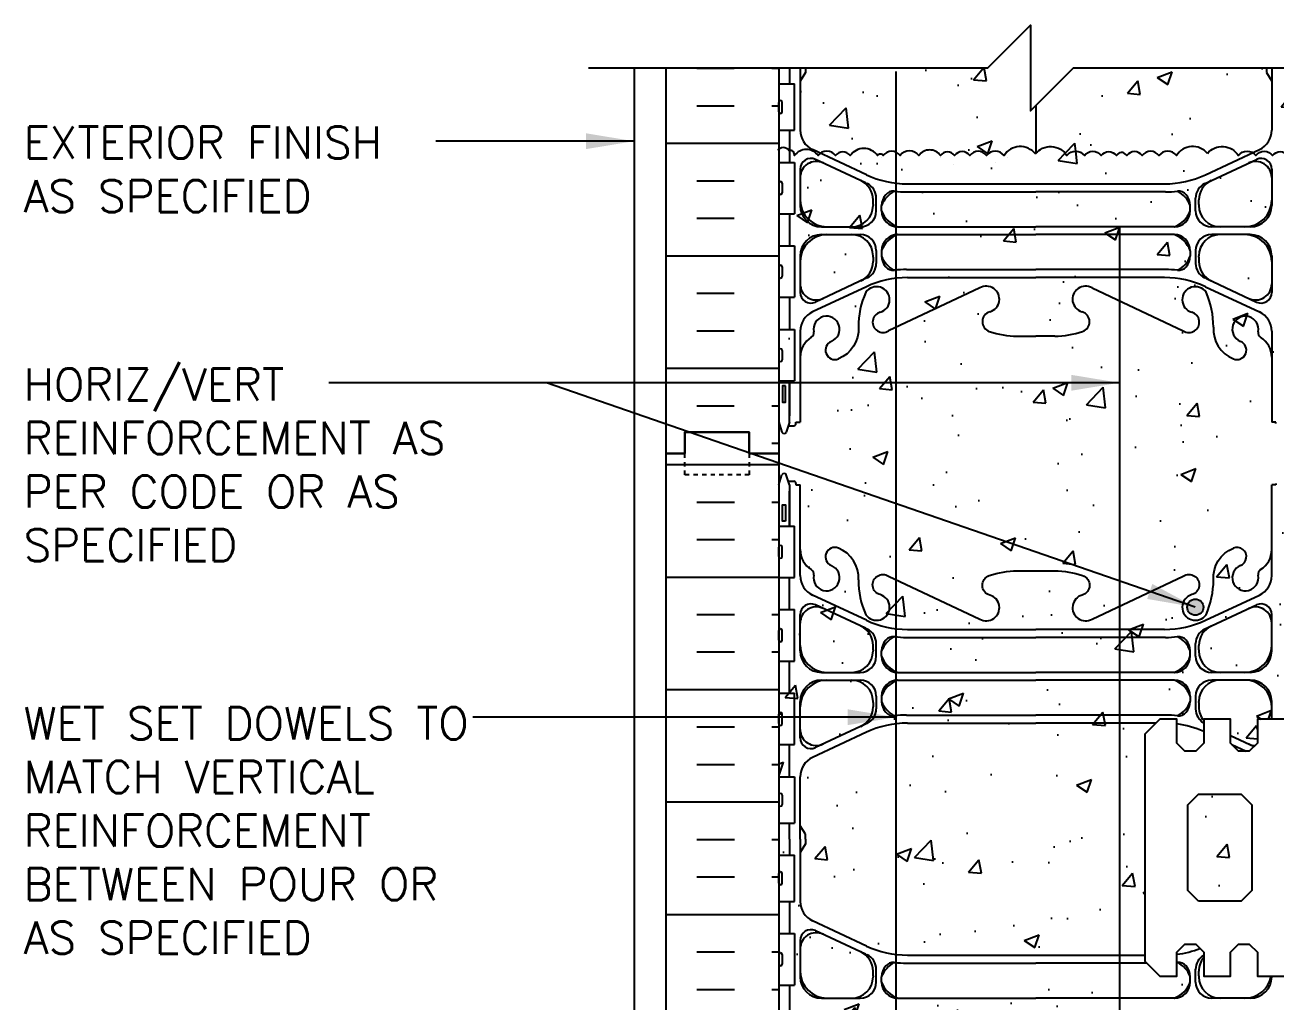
# Model space of a CAD drawing. Header units: inches. Extents: x 109 to 199, y 89.4 to 156.7.
# Drawn here: x 146.79 to 175.98, y 133.91 to 156.72 of the extents above; entities that cross this region are included whole.
import ezdxf

# ---------------------------------------------------------------- set-up
doc = ezdxf.new("R2010")
doc.units = ezdxf.units.IN
doc.header["$LTSCALE"] = 0.5
doc.header["$MEASUREMENT"] = 0
doc.linetypes.add('DASHED2', pattern=[0.375, 0.25, -0.125])
for name, color, linetype in [('HATCH', 12, 'Continuous'), ('line25', 2, 'Continuous'), ('LINE3', 3, 'Continuous'), ('LINE50', 5, 'Continuous'), ('LINE9', 9, 'Continuous'), ('TEXT', 4, 'Continuous'), ('Web_Edge', 9, 'Continuous')]:
    doc.layers.add(name, color=color, linetype=linetype)
doc.styles.add('DIM', font='romans.shx', dxfattribs={"width": 0.7})
doc.styles.add('ROMANS', font='romans.shx', dxfattribs={"height": 0.75})
doc.dimstyles.new('ext_12', dxfattribs={"dimscale": 12, "dimtxt": 0.09375, "dimasz": 0.09375, "dimexe": 0.09375, "dimexo": 0.0625, "dimgap": 0.0625, "dimtad": 1, "dimdec": 1, "dimzin": 3, "dimdsep": 46, "dimlunit": 4, "dimtxsty": 'DIM', "dimcen": 0.09, "dimdle": 0.09375, "dimclrt": 4, "dimadec": 0, "dimazin": 0, "dimtfac": 1, "dimtdec": 1, "dimtmove": 2, "dimatfit": 3, "dimfxl": 0, "dimfrac": 2, "dimtolj": 1, "dimtzin": 0, "dimarcsym": 0})

msp = doc.modelspace()

# ---------------------------------------------------------------- hatches: boundary and pattern name
at = {"layer": 'HATCH'}
h = msp.add_hatch(dxfattribs=at)
h.set_pattern_fill('AR-CONC', color=256, scale=0.5, style=0)
h.paths.add_polyline_path([(172.854, 153.667, -0.520567), (173.247, 153.667, -0.520567), (173.654, 153.667, -0.508806), (174.377, 153.719, -0.508806), (175.1, 153.667, -0.520567), (175.506, 153.667, -0.520567), (175.899, 153.667, -0.520567), (176.253, 153.667, -0.191784), (176.377, 153.748), (176.377, 155.715), (171.252, 155.715), (170.252, 154.715), (170.252, 156.715), (169.252, 155.715), (164.377, 155.715), (164.377, 153.813, -0.448264), (164.614, 153.785, -0.520567), (164.745, 153.667, -0.520567), (165.295, 153.667, -0.520567), (165.702, 153.667, -0.520567), (166.042, 153.667, -0.520567), (166.684, 153.667, -0.520567), (166.815, 153.667, -0.520567), (167.208, 153.667, -0.520567), (167.641, 153.667, -0.520567), (168.152, 153.667, -0.520567), (168.479, 153.667, -0.520567), (168.833, 153.667, -0.520567), (169.226, 153.667, -0.520567), (169.632, 153.667, -0.520567), (170.366, 153.706, -0.520567), (171.1, 153.667, -0.520567), (171.506, 153.667, -0.520567), (171.899, 153.667, -0.520567), (172.253, 153.667, -0.191784), (172.377, 153.748, -0.191784), (172.5, 153.667, -0.520567)])
h = msp.add_hatch(dxfattribs=at)
h.set_pattern_fill('AR-CONC', color=256, scale=0.5, style=0)
h.paths.add_polyline_path([(171.1, 153.667, 0.520567), (170.366, 153.706, 0.520567), (169.632, 153.667, 0.520567), (169.226, 153.667, 0.520567), (168.833, 153.667, 0.520567), (168.479, 153.667, 0.520567), (168.152, 153.667, 0.520567), (167.641, 153.667, 0.520567), (167.208, 153.667, 0.520567), (166.815, 153.667, 0.520567), (166.684, 153.667, 0.520567), (166.042, 153.667, 0.520567), (165.702, 153.667, 0.520567), (165.295, 153.667, 0.520567), (164.745, 153.667, 0.520567), (164.614, 153.785, 0.448264), (164.377, 153.813), (164.377, 146.715), (164.377, 128.715), (164.377, 110.715), (169.58, 110.715), (170.58, 111.715), (170.58, 109.715), (171.58, 110.715), (176.377, 110.715), (176.377, 128.715), (176.377, 134.515), (175.542, 134.515), (175.542, 135.078), (175.354, 135.265), (175.104, 135.265), (174.917, 135.078), (174.917, 134.515), (174.292, 134.515), (174.292, 135.078), (174.104, 135.265), (173.854, 135.265), (173.667, 135.078), (173.667, 134.515), (173.27, 134.515), (172.917, 134.869), (172.917, 140.161), (173.27, 140.515), (173.667, 140.515), (173.667, 139.953), (173.854, 139.765), (174.104, 139.765), (174.292, 139.953), (174.292, 140.515), (174.917, 140.515), (174.917, 139.953), (175.104, 139.765), (175.354, 139.765), (175.542, 139.953), (175.542, 140.515), (176.377, 140.515), (176.377, 146.715), (176.377, 153.748, 0.191784), (176.253, 153.667, 0.520567), (175.899, 153.667, 0.520567), (175.506, 153.667, 0.520567), (175.1, 153.667, 0.508806), (174.377, 153.719, 0.508806), (173.654, 153.667, 0.520567), (173.247, 153.667, 0.520567), (172.854, 153.667, 0.520567), (172.5, 153.667, 0.191784), (172.377, 153.748, 0.191784), (172.253, 153.667, 0.520567), (171.899, 153.667, 0.520567), (171.506, 153.667, 0.520567)])
h = msp.add_hatch(dxfattribs=at)
h.set_pattern_fill('INSUL', color=256, scale=7, style=0)
h.set_pattern_definition([(0, (-2761.7848, -268.2945), (0, 2.625), []), (0, (-2761.7848, -267.4195), (0, 2.625), [0.875, -0.875]), (0, (-2761.7848, -266.5445), (0, 2.625), [0.875, -0.875])])
h.paths.add_polyline_path([(161.752, 128.715), (162.189, 128.715), (162.189, 129.215), (163.689, 129.215), (163.689, 128.715), (164.377, 128.715), (164.377, 146.715), (163.689, 146.715), (163.689, 147.215), (162.189, 147.215), (162.189, 146.715), (161.752, 146.715)])
h = msp.add_hatch(dxfattribs=at)
h.set_pattern_fill('AR-CONC', color=256, scale=0.5, style=0)
h.set_pattern_definition([(50, (-4.9674, 1.3075), (3.5863, -0.31376), [0.375, -4.125]), (355, (-4.9674, 1.3075), (-0.693757, 3.76096), [0.3, -3.3]), (100.4514, (-4.6686, 1.2813), (2.892547, 3.4472), [0.3187, -3.50571]), (46.1842, (-4.9674, 2.3075), (5.336205, -0.827595), [0.5625, -6.1875]), (96.6356, (-4.523, 2.2385), (4.67331, 4.87059), [0.47805, -5.25856]), (351.1842, (-4.9674, 2.3075), (4.67331, 4.87059), [0.45, -4.95]), (21, (-4.4674, 2.0575), (2.984535, -2.013094), [0.375, -4.125]), (326, (-4.4674, 2.0575), (1.216577, 3.62575), [0.3, -3.3]), (71.4514, (-4.2187, 1.8897), (4.201113, 1.61265), [0.3187, -3.50571]), (37.5, (-4.9674, 1.3075), (0.060799, 1.664469), [0, -3.26, 0, -3.35, 0, -3.3125]), (7.5, (-4.9674, 1.3075), (1.315348, 1.972059), [0, -1.91, 0, -3.185, 0, -1.2625]), (327.5, (-6.0824, 1.3075), (2.669112, -0.112774), [0, -1.25, 0, -3.9, 0, -5.175]), (317.5, (-6.5824, 1.3075), (2.91593, 0.500525), [0, -1.625, 0, -2.59, 0, -3.675])])
h.paths.add_polyline_path([(173.917, 138.515), (173.917, 136.515), (174.167, 136.265), (175.167, 136.265), (175.417, 136.515), (175.417, 138.515), (175.167, 138.765), (174.167, 138.765)])
at = {"layer": 'LINE3'}
msp.add_hatch(color=256, dxfattribs=at).paths.add_polyline_path([(173.908, 143.127, 1), (174.283, 143.127, 1)])

# ---------------------------------------------------------------- linework, layer by layer
at = {"layer": 'HATCH'}
for p, q in [((162.465, 155.705), (163.34, 155.705)), ((164.215, 155.705), (164.377, 155.705)), ((162.465, 154.83), (163.34, 154.83)), ((164.215, 154.83), (164.377, 154.83)), ((161.752, 153.955), (164.377, 153.955)), ((166.767, 153.624), (166.767, 153.624)), ((168.154, 153.616), (168.154, 153.616)), ((169.436, 153.511), (169.436, 153.511)), ((169.709, 153.633), (169.709, 153.633)), ((168.457, 153.468), (168.457, 153.468)), ((162.465, 153.08), (163.34, 153.08)), ((162.465, 152.205), (163.34, 152.205)), ((161.752, 151.33), (164.377, 151.33)), ((162.465, 150.455), (163.34, 150.455)), ((162.465, 149.58), (163.34, 149.58)), ((161.752, 148.705), (164.377, 148.705)), ((162.465, 147.83), (163.34, 147.83)), ((164.215, 147.83), (164.377, 147.83)), ((164.215, 146.955), (164.377, 146.955))]:
    msp.add_line(p, q, dxfattribs=at)
for points in [[(170.366, 153.706, 0.520567), (169.632, 153.667, 0.520567), (169.226, 153.667, 0.520567), (168.833, 153.667, 0.520567), (168.479, 153.667, 0.520567), (168.152, 153.667, 0.520567), (167.641, 153.667, 0.520567), (167.208, 153.667, 0.520567), (166.815, 153.667, 0.520567), (166.684, 153.667, 0.520567), (166.042, 153.667, 0.520567), (165.702, 153.667, 0.520567), (165.295, 153.667, 0.520567), (164.745, 153.667, 0.520567), (164.614, 153.785, 0.520567), (164.352, 153.785)], [(170.366, 153.706, -0.520567), (171.1, 153.667, -0.520567), (171.506, 153.667, -0.520567), (171.899, 153.667, -0.520567), (172.253, 153.667, -0.191784), (172.377, 153.748, -0.191784)], [(174.377, 153.719, 0.508806), (173.654, 153.667, 0.520567), (173.247, 153.667, 0.520567), (172.854, 153.667, 0.520567), (172.5, 153.667, 0.191784), (172.377, 153.748)], [(174.377, 153.719, -0.508806), (175.1, 153.667, -0.520567), (175.506, 153.667, -0.520567), (175.899, 153.667, -0.520567), (176.253, 153.667, -0.191784), (176.377, 153.748)]]:
    msp.add_lwpolyline(points, format="xyb", dxfattribs=at)
at = {"layer": 'line25'}
for p, q in [((164.377, 155.715), (164.377, 146.715)), ((164.377, 155.34), (164.742, 155.34)), ((164.742, 154.26), (164.742, 155.34)), ((164.377, 154.69), (164.377, 154.91)), ((164.377, 154.855), (164.377, 154.855)), ((164.377, 154.745), (164.377, 154.745)), ((164.417, 154.95), (164.417, 154.95)), ((164.457, 154.69), (164.457, 154.91)), ((164.417, 154.65), (164.417, 154.65)), ((164.377, 154.26), (164.742, 154.26)), ((164.377, 153.51), (164.742, 153.51)), ((164.742, 153.51), (164.742, 152.31)), ((164.377, 153.02), (164.377, 152.8)), ((164.377, 152.965), (164.377, 152.965)), ((164.417, 153.06), (164.417, 153.06)), ((164.457, 153.02), (164.457, 152.8)), ((164.377, 152.855), (164.377, 152.855)), ((164.417, 152.76), (164.417, 152.76)), ((164.377, 152.31), (164.742, 152.31)), ((164.377, 151.56), (164.742, 151.56)), ((164.742, 151.56), (164.742, 150.36)), ((164.377, 151.07), (164.377, 150.85)), ((164.377, 151.015), (164.377, 151.015)), ((164.377, 150.905), (164.377, 150.905)), ((164.457, 151.07), (164.457, 150.85)), ((164.417, 150.81), (164.417, 150.81)), ((164.377, 150.36), (164.742, 150.36)), ((164.377, 149.61), (164.742, 149.61)), ((164.742, 149.61), (164.742, 148.41)), ((164.417, 149.16), (164.417, 149.16)), ((164.377, 149.12), (164.377, 148.9)), ((164.377, 149.065), (164.377, 149.065)), ((164.377, 148.955), (164.377, 148.955)), ((164.417, 148.86), (164.417, 148.86)), ((164.457, 149.12), (164.457, 148.9)), ((164.377, 148.41), (164.742, 148.41)), ((164.377, 146.715), (164.377, 128.715)), ((164.377, 145.02), (164.742, 145.02)), ((164.742, 143.82), (164.742, 145.02)), ((164.377, 144.31), (164.377, 144.53)), ((164.377, 144.475), (164.377, 144.475)), ((164.417, 144.57), (164.417, 144.57)), ((164.457, 144.31), (164.457, 144.53)), ((164.377, 144.365), (164.377, 144.365)), ((164.417, 144.27), (164.417, 144.27)), ((164.377, 143.82), (164.742, 143.82)), ((164.377, 143.07), (164.742, 143.07)), ((164.742, 141.87), (164.742, 143.07)), ((164.377, 142.36), (164.377, 142.58)), ((164.377, 142.525), (164.377, 142.525)), ((164.417, 142.62), (164.417, 142.62)), ((164.457, 142.36), (164.457, 142.58)), ((164.377, 142.415), (164.377, 142.415)), ((164.417, 142.32), (164.417, 142.32)), ((164.377, 141.87), (164.742, 141.87)), ((164.377, 141.12), (164.742, 141.12)), ((164.742, 139.92), (164.742, 141.12)), ((164.417, 140.67), (164.417, 140.67)), ((164.377, 140.41), (164.377, 140.63)), ((164.377, 140.575), (164.377, 140.575)), ((164.377, 140.465), (164.377, 140.465)), ((164.457, 140.41), (164.457, 140.63)), ((164.417, 140.37), (164.417, 140.37)), ((164.377, 139.92), (164.742, 139.92)), ((164.377, 139.17), (164.742, 139.17)), ((164.742, 139.17), (164.742, 138.09)), ((164.377, 138.74), (164.377, 138.52)), ((164.377, 138.685), (164.377, 138.685)), ((164.417, 138.78), (164.417, 138.78)), ((164.457, 138.74), (164.457, 138.52)), ((164.377, 138.575), (164.377, 138.575)), ((164.417, 138.48), (164.417, 138.48)), ((164.377, 138.09), (164.742, 138.09)), ((164.377, 137.34), (164.742, 137.34)), ((164.742, 136.26), (164.742, 137.34)), ((164.377, 136.69), (164.377, 136.91)), ((164.417, 136.95), (164.417, 136.95)), ((164.457, 136.69), (164.457, 136.91)), ((164.377, 136.855), (164.377, 136.855)), ((164.377, 136.745), (164.377, 136.745)), ((164.417, 136.65), (164.417, 136.65)), ((164.377, 136.26), (164.742, 136.26)), ((164.377, 135.51), (164.742, 135.51)), ((164.742, 135.51), (164.742, 134.31)), ((164.377, 135.02), (164.377, 134.8)), ((164.377, 134.965), (164.377, 134.965)), ((164.377, 134.855), (164.377, 134.855)), ((164.417, 135.06), (164.417, 135.06)), ((164.457, 135.02), (164.457, 134.8)), ((164.417, 134.76), (164.417, 134.76)), ((164.377, 134.31), (164.742, 134.31))]:
    msp.add_line(p, q, dxfattribs=at)
msp.add_lwpolyline([(181.688, 140.515), (175.542, 140.515), (175.542, 139.953), (175.354, 139.765), (175.104, 139.765), (174.917, 139.953), (174.917, 140.515), (174.292, 140.515), (174.292, 139.953), (174.104, 139.765), (173.854, 139.765), (173.667, 139.953), (173.667, 140.515), (173.27, 140.515), (172.917, 140.161), (172.917, 134.869), (173.27, 134.515), (173.667, 134.515), (173.667, 135.078), (173.854, 135.265), (174.104, 135.265), (174.292, 135.078), (174.292, 134.515), (174.917, 134.515), (174.917, 135.078), (175.104, 135.265), (175.354, 135.265), (175.542, 135.078), (175.542, 134.515), (181.688, 134.515)], dxfattribs=at)
msp.add_lwpolyline([(174.167, 136.265), (173.917, 136.515), (173.917, 138.515), (174.167, 138.765), (175.167, 138.765), (175.417, 138.515), (175.417, 136.515), (175.167, 136.265)], close=True, dxfattribs=at)
for centre, start, end in [((164.417, 154.91), 90, 180), ((164.417, 154.69), 180, 270), ((164.417, 154.91), 360, 90), ((164.417, 154.69), 270, 0), ((164.417, 153.02), 90, 180), ((164.417, 153.02), 0, 90), ((164.417, 152.8), 180, 270), ((164.417, 152.8), 270, 0), ((164.417, 151.07), 90, 180), ((164.417, 151.07), 0, 90), ((164.417, 150.85), 180, 270), ((164.417, 150.85), 270, 0), ((164.417, 149.12), 90, 180), ((164.417, 149.12), 0, 90), ((164.417, 148.9), 180, 270), ((164.417, 148.9), 270, 0), ((164.417, 144.53), 90, 180), ((164.417, 144.53), 360, 90), ((164.417, 144.31), 180, 270), ((164.417, 144.31), 270, 0), ((164.417, 142.58), 90, 180), ((164.417, 142.58), 360, 90), ((164.417, 142.36), 180, 270), ((164.417, 142.36), 270, 0), ((164.417, 140.63), 90, 180), ((164.417, 140.63), 360, 90), ((164.417, 140.41), 180, 270), ((164.417, 140.41), 270, 0), ((164.417, 138.74), 90, 180), ((164.417, 138.74), 0, 90), ((164.417, 138.52), 180, 270), ((164.417, 138.52), 270, 0), ((164.417, 136.91), 90, 180), ((164.417, 136.91), 360, 90), ((164.417, 136.69), 180, 270), ((164.417, 136.69), 270, 0), ((164.417, 135.02), 90, 180), ((164.417, 135.02), 0, 90), ((164.417, 134.8), 180, 270), ((164.417, 134.8), 270, 0)]:
    msp.add_arc(centre, 0.04, start, end, dxfattribs=at)
at = {"layer": 'LINE3'}
for p, q in [((167.109, 155.632), (167.109, 133.666)), ((170.377, 154.84), (170.377, 153.719)), ((172.326, 152.021), (172.326, 110.715))]:
    msp.add_line(p, q, dxfattribs=at)
msp.add_circle((174.095, 143.127), 0.188, dxfattribs=at)
at = {"layer": 'LINE50'}
for p, q in [((161.752, 146.715), (161.752, 155.715)), ((161.752, 128.715), (161.752, 146.715))]:
    msp.add_line(p, q, dxfattribs=at)
for points in [[(164.377, 146.715), (163.689, 146.715), (163.689, 147.215), (162.189, 147.215), (162.189, 146.715), (161.752, 146.715)], [(161.752, 146.715), (162.189, 146.715), (162.189, 147.215), (163.689, 147.215), (163.689, 146.715), (164.377, 146.715)]]:
    msp.add_lwpolyline(points, dxfattribs=at)
at = {"layer": 'LINE9'}
msp.add_line((161.002, 155.715), (161.002, 131.715), dxfattribs=at)
msp.add_lwpolyline([(159.941, 155.715), (169.252, 155.715), (170.252, 156.715), (170.252, 154.715), (171.252, 155.715), (180.43, 155.715)], dxfattribs=at)
at = {"layer": 'LINE9', "linetype": 'DASHED2', "ltscale": 0.15}
msp.add_lwpolyline([(163.689, 146.715), (163.689, 146.715), (163.689, 146.215), (162.189, 146.215), (162.189, 146.715), (162.189, 146.715)], dxfattribs=at)
msp.add_lwpolyline([(163.689, 146.715), (163.689, 146.715), (163.689, 146.215), (162.189, 146.215), (162.189, 146.715), (162.189, 146.715)], dxfattribs=at)
at = {"layer": 'Web_Edge'}
for p, q in [((164.877, 155.715), (164.877, 154.262)), ((164.997, 155.603), (164.877, 155.403)), ((164.997, 155.603), (164.877, 155.403)), ((164.997, 155.715), (164.997, 155.603)), ((164.997, 155.715), (164.997, 155.603)), ((175.757, 155.715), (175.757, 155.603)), ((175.757, 155.715), (175.757, 155.603)), ((175.757, 155.603), (175.877, 155.403)), ((175.757, 155.603), (175.877, 155.403)), ((175.877, 155.715), (175.877, 154.262)), ((166.423, 153.22), (165.165, 153.809)), ((174.33, 153.22), (175.589, 153.809)), ((166.4, 153.032), (165.233, 153.578)), ((174.354, 153.032), (175.521, 153.578)), ((164.877, 153.352), (164.877, 152.504)), ((175.877, 153.352), (175.877, 152.504)), ((166.652, 152.379), (166.652, 152.676)), ((167.353, 152.82), (170.377, 152.82)), ((173.401, 152.82), (170.377, 152.82)), ((174.102, 152.379), (174.102, 152.676)), ((166.577, 152.527), (166.577, 152.631)), ((166.577, 152.527), (166.577, 152.504)), ((166.777, 152.378), (166.777, 152.504)), ((173.977, 152.378), (173.977, 152.504)), ((174.177, 152.527), (174.177, 152.631)), ((174.177, 152.527), (174.177, 152.504)), ((165.377, 152.004), (166.277, 152.004)), ((165.377, 151.824), (166.277, 151.824)), ((167.152, 152.003), (170.377, 152.003)), ((167.152, 151.823), (170.377, 151.823)), ((173.602, 152.003), (170.377, 152.003)), ((173.602, 151.823), (170.377, 151.823)), ((175.377, 152.004), (174.477, 152.004)), ((175.377, 151.824), (174.477, 151.824)), ((164.877, 151.324), (164.877, 150.475)), ((166.577, 151.3), (166.577, 151.324)), ((166.577, 151.3), (166.577, 151.196)), ((166.652, 151.449), (166.652, 151.152)), ((166.777, 151.448), (166.777, 151.323)), ((166.777, 151.448), (166.777, 151.335)), ((173.977, 151.448), (173.977, 151.335)), ((173.977, 151.448), (173.977, 151.323)), ((174.102, 151.449), (174.102, 151.152)), ((174.177, 151.3), (174.177, 151.324)), ((174.177, 151.3), (174.177, 151.196)), ((175.877, 151.324), (175.877, 150.475)), ((167.354, 151.007), (170.377, 151.007)), ((173.4, 151.007), (170.377, 151.007)), ((166.423, 150.607), (165.165, 150.019)), ((166.399, 150.795), (165.233, 150.249)), ((167.377, 150.82), (170.377, 150.82)), ((173.377, 150.82), (170.377, 150.82)), ((174.33, 150.607), (175.589, 150.019)), ((174.354, 150.795), (175.521, 150.249)), ((169.067, 150.579), (166.939, 149.579)), ((171.687, 150.579), (173.814, 149.579)), ((164.877, 149.566), (164.877, 147.444)), ((169.938, 149.455), (170.377, 149.455)), ((170.816, 149.455), (170.377, 149.455)), ((175.877, 149.566), (175.877, 147.444)), ((164.627, 147.444), (164.627, 148.41)), ((164.377, 147.444), (164.452, 147.214)), ((164.627, 147.444), (164.552, 147.214)), ((164.777, 147.444), (164.877, 147.444)), ((164.777, 147.414), (164.777, 147.444)), ((164.777, 147.414), (164.777, 147.414)), ((175.977, 147.444), (175.877, 147.444)), ((175.977, 147.414), (175.977, 147.444)), ((175.977, 147.414), (175.977, 147.414)), ((164.601, 147.364), (164.727, 147.364)), ((164.377, 145.986), (164.452, 146.216)), ((164.627, 145.986), (164.552, 146.216)), ((164.601, 146.066), (164.727, 146.066)), ((164.627, 145.986), (164.627, 145.02)), ((164.777, 146.016), (164.777, 145.986)), ((164.777, 146.016), (164.777, 146.016)), ((164.777, 145.986), (164.877, 145.986)), ((164.877, 143.864), (164.877, 145.986)), ((175.877, 143.864), (175.877, 145.986)), ((175.977, 145.986), (175.877, 145.986)), ((175.977, 146.016), (175.977, 146.016)), ((175.977, 146.016), (175.977, 145.986)), ((166.423, 142.823), (165.165, 143.411)), ((174.33, 142.823), (175.589, 143.411)), ((166.399, 142.635), (165.233, 143.181)), ((174.354, 142.635), (175.521, 143.181)), ((164.877, 142.106), (164.877, 142.955)), ((175.877, 142.106), (175.877, 142.955)), ((167.353, 142.423), (170.377, 142.423)), ((167.377, 142.61), (170.377, 142.61)), ((173.377, 142.61), (170.377, 142.61)), ((173.401, 142.423), (170.377, 142.423)), ((166.577, 142.13), (166.577, 142.234)), ((166.577, 142.13), (166.577, 142.106)), ((166.652, 141.981), (166.652, 142.278)), ((174.102, 141.981), (174.102, 142.278)), ((174.177, 142.13), (174.177, 142.234)), ((174.177, 142.13), (174.177, 142.106)), ((166.777, 141.981), (166.777, 142.107)), ((173.977, 141.981), (173.977, 142.107)), ((165.377, 141.606), (166.277, 141.606)), ((167.152, 141.606), (170.377, 141.606)), ((173.602, 141.606), (170.377, 141.606)), ((175.377, 141.606), (174.477, 141.606)), ((165.377, 141.426), (166.277, 141.426)), ((167.152, 141.426), (170.377, 141.426)), ((173.602, 141.426), (170.377, 141.426)), ((175.377, 141.426), (174.477, 141.426)), ((166.652, 141.051), (166.652, 140.754)), ((166.777, 141.051), (166.777, 140.938)), ((166.777, 141.051), (166.777, 140.926)), ((173.977, 141.051), (173.977, 140.926)), ((173.977, 141.051), (173.977, 140.938)), ((174.102, 141.051), (174.102, 140.754)), ((164.877, 140.078), (164.877, 140.926)), ((166.577, 140.903), (166.577, 140.926)), ((166.577, 140.903), (166.577, 140.799)), ((174.177, 140.903), (174.177, 140.926)), ((174.177, 140.903), (174.177, 140.799)), ((175.877, 140.515), (175.877, 140.926)), ((166.4, 140.398), (165.233, 139.852)), ((167.354, 140.61), (170.377, 140.61)), ((167.377, 140.422), (170.377, 140.422)), ((173.4, 140.61), (170.377, 140.61)), ((173.177, 140.422), (170.377, 140.422)), ((166.423, 140.21), (165.165, 139.621)), ((174.917, 140.134), (175.466, 139.877)), ((174.949, 139.921), (175.281, 139.765)), ((164.877, 137.715), (164.877, 139.168)), ((164.997, 137.827), (164.877, 138.027)), ((164.997, 137.827), (164.877, 138.027)), ((164.997, 137.715), (164.997, 137.827)), ((164.997, 137.715), (164.997, 137.827)), ((164.877, 137.715), (164.877, 136.262)), ((164.997, 137.603), (164.877, 137.403)), ((164.997, 137.603), (164.877, 137.403)), ((164.997, 137.715), (164.997, 137.603)), ((164.997, 137.715), (164.997, 137.603)), ((166.423, 135.22), (165.165, 135.809)), ((166.4, 135.032), (165.233, 135.578)), ((164.877, 135.352), (164.877, 134.504)), ((166.577, 134.527), (166.577, 134.631)), ((166.652, 134.379), (166.652, 134.676)), ((167.353, 134.82), (170.377, 134.82)), ((172.965, 134.82), (170.377, 134.82)), ((174.102, 134.379), (174.102, 134.676)), ((174.177, 134.527), (174.177, 134.631)), ((166.577, 134.527), (166.577, 134.504)), ((166.777, 134.378), (166.777, 134.504)), ((173.977, 134.378), (173.977, 134.504)), ((174.177, 134.527), (174.177, 134.504)), ((175.877, 134.515), (175.877, 134.504)), ((165.377, 134.004), (166.277, 134.004)), ((167.152, 134.003), (170.377, 134.003)), ((173.602, 134.003), (170.377, 134.003)), ((175.377, 134.004), (174.477, 134.004))]:
    msp.add_line(p, q, dxfattribs=at)
for points in [[(164.627, 155.715), (164.627, 155.34)], [(164.627, 154.26), (164.627, 153.51)], [(167.377, 153.008), (170.377, 153.008), (173.377, 153.008)], [(164.627, 152.31), (164.627, 151.56)], [(164.627, 150.36), (164.627, 149.61)], [(164.627, 148.41), (164.627, 147.594)], [(164.627, 145.02), (164.627, 145.836)], [(164.627, 143.07), (164.627, 143.82)], [(164.627, 141.12), (164.627, 141.87)], [(164.627, 139.17), (164.627, 139.92)], [(164.627, 137.715), (164.627, 138.09)], [(164.627, 137.715), (164.627, 137.34)], [(164.627, 136.26), (164.627, 135.51)], [(167.377, 135.008), (170.377, 135.008), (172.917, 135.008)], [(164.627, 134.31), (164.627, 133.56)]]:
    msp.add_lwpolyline(points, dxfattribs=at)
for points in [[(166.235, 149.665, -0.325312), (165.768, 148.923)], [(174.518, 149.665, 0.325312), (174.985, 148.923)], [(166.235, 143.765, 0.325312), (165.768, 144.507)], [(174.518, 143.765, -0.325312), (174.985, 144.507)], [(166.235, 143.765, 0.10488), (166.407, 142.953, 1.422913), (166.741, 143.42, -1.171105), (166.939, 143.851), (169.067, 142.851, 1.133028), (169.302, 143.409, -0.735593), (169.289, 143.867, -0.082755), (169.938, 143.975), (170.377, 143.975), (170.816, 143.975, -0.082755), (171.465, 143.867, -0.735593), (171.452, 143.409, 1.133028), (171.687, 142.851), (173.814, 143.851, -1.171105), (174.013, 143.42, 1.422913), (174.346, 142.953, 0.10488), (174.518, 143.765)]]:
    msp.add_lwpolyline(points, format="xyb", dxfattribs=at)
for points in [[(164.537, 148.294), (164.467, 148.294), (164.467, 147.914), (164.537, 147.914)], [(164.537, 145.136), (164.467, 145.136), (164.467, 145.516), (164.537, 145.516)]]:
    msp.add_lwpolyline(points, close=True, dxfattribs=at)
for centre, radius, start, end in [((165.377, 154.262), 0.5, 180, 244.9204), ((175.377, 154.262), 0.5, 295.0796, 360), ((165.127, 153.352), 0.25, 64.9204, 180), ((165.252, 153.155), 0.375, 64.9204, 180), ((175.502, 153.155), 0.375, 0, 115.0796), ((175.627, 153.352), 0.25, 360, 115.0796), ((167.377, 155.258), 2.25, 244.9204, 270), ((173.377, 155.258), 2.25, 270, 295.0796), ((166.077, 152.631), 0.5, 0, 64.9204), ((167.354, 155.07), 2.25, 244.9204, 245.9248), ((166.276, 152.675), 0.376, 0.0491, 64.813), ((174.478, 152.675), 0.376, 115.187, 179.9509), ((174.677, 152.631), 0.5, 115.0796, 180), ((173.4, 155.07), 2.25, 294.0752, 295.0796), ((167.36, 152.282), 0.624, 117.0966, 159.0881), ((167.153, 152.504), 0.376, 138.3704, 179.9486), ((167.059, 152.588), 0.25, 86.1209, 138.3704), ((167.353, 155.07), 2.25, 262.9228, 270), ((173.401, 155.07), 2.25, 270, 277.0772), ((173.695, 152.588), 0.25, 41.6296, 93.8791), ((173.394, 152.282), 0.624, 20.9119, 62.9034), ((173.601, 152.504), 0.376, 0.0514, 41.6296), ((165.502, 152.629), 0.625, 180, 270), ((165.377, 152.504), 0.5, 180, 270), ((166.077, 152.504), 0.5, 270, 0), ((166.277, 152.379), 0.375, 270, 0), ((167.152, 152.378), 0.375, 180, 270), ((167.359, 152.585), 0.617, 199.5682, 250.4318), ((173.395, 152.585), 0.617, 289.5682, 340.4318), ((173.602, 152.378), 0.375, 270, 0), ((174.477, 152.379), 0.375, 180, 270), ((174.677, 152.504), 0.5, 180, 270), ((175.252, 152.629), 0.625, 270, 0), ((175.377, 152.504), 0.5, 270, 360), ((165.377, 151.324), 0.5, 90, 180), ((165.502, 151.199), 0.625, 90, 180), ((166.077, 151.324), 0.5, 0, 90), ((166.277, 151.449), 0.375, 360, 90), ((167.152, 151.448), 0.375, 90, 180), ((167.359, 151.242), 0.617, 109.6458, 160.4318), ((173.602, 151.448), 0.375, 360, 90), ((173.395, 151.242), 0.617, 19.5682, 70.3542), ((174.477, 151.449), 0.375, 90, 180), ((174.677, 151.324), 0.5, 90, 180), ((175.252, 151.199), 0.625, 360, 90), ((175.377, 151.324), 0.5, 360, 90), ((166.077, 151.196), 0.5, 295.0796, 360), ((167.153, 151.323), 0.376, 180.0491, 221.6135), ((167.36, 151.545), 0.624, 200.9119, 242.8949), ((173.394, 151.545), 0.624, 297.1051, 339.0881), ((173.601, 151.323), 0.376, 318.3865, 359.9509), ((174.677, 151.196), 0.5, 180, 244.9204), ((166.276, 151.152), 0.376, 295.1919, 359.9486), ((167.059, 151.239), 0.25, 221.6135, 273.8988), ((167.354, 148.757), 2.25, 90, 97.097), ((173.4, 148.757), 2.25, 82.903, 90), ((173.695, 151.239), 0.25, 266.1012, 318.3865), ((174.478, 151.152), 0.376, 180.0514, 244.8081), ((165.252, 150.672), 0.375, 180, 295.0796), ((167.353, 148.757), 2.25, 114.0524, 115.0796), ((166.658, 150.303), 0.305, 285.7253, 145.3297), ((167.377, 148.57), 2.25, 90, 115.0796), ((169.219, 150.315), 0.305, 285.7253, 120), ((171.534, 150.315), 0.305, 60, 254.2747), ((173.377, 148.57), 2.25, 64.9204, 90), ((174.095, 150.303), 0.305, 34.6703, 254.2747), ((173.401, 148.757), 2.25, 64.9204, 65.9476), ((175.502, 150.672), 0.375, 244.9204, 360), ((165.127, 150.475), 0.25, 180, 295.0796), ((168.235, 149.665), 2, 156.0362, 179.9854), ((172.518, 149.665), 2, 0.0146, 23.9638), ((175.627, 150.475), 0.25, 244.9204, 360), ((165.377, 149.566), 0.5, 115.0796, 180), ((166.806, 149.779), 0.24, 105.7253, 303.75), ((169.367, 149.79), 0.24, 105.7253, 251.077), ((171.387, 149.79), 0.24, 288.923, 74.2747), ((173.948, 149.779), 0.24, 236.25, 74.2747), ((175.377, 149.566), 0.5, 360, 64.9204), ((165.492, 149.615), 0.305, 291.8037, 191.0944), ((175.262, 149.615), 0.305, 348.9056, 248.1963), ((165.427, 148.959), 0.55, 121.9268, 180), ((165.07, 149.532), 0.125, 301.9268, 11.0944), ((169.938, 151.455), 2, 251.077, 270), ((170.816, 151.455), 2, 270, 288.923), ((175.684, 149.532), 0.125, 168.9056, 238.0732), ((175.327, 148.959), 0.55, 360, 58.0732), ((165.687, 149.127), 0.22, 111.8037, 291.8037), ((175.067, 149.127), 0.22, 248.1963, 68.1963), ((164.727, 147.414), 0.05, 270, 0), ((164.502, 147.24), 0.0567, 208.0725, 331.9275), ((164.502, 146.19), 0.0567, 28.0725, 151.9275), ((164.727, 146.016), 0.05, 0, 90), ((165.427, 144.471), 0.55, 180, 238.0732), ((165.687, 144.303), 0.22, 68.1963, 248.1963), ((175.067, 144.303), 0.22, 291.8037, 111.8037), ((175.327, 144.471), 0.55, 301.9268, 0), ((165.07, 143.898), 0.125, 348.9056, 58.0732), ((165.492, 143.815), 0.305, 168.9056, 68.1963), ((175.262, 143.815), 0.305, 111.8037, 11.0944), ((175.684, 143.898), 0.125, 121.9268, 191.0944), ((165.377, 143.864), 0.5, 180, 244.9204), ((175.377, 143.864), 0.5, 295.0796, 0), ((165.127, 142.955), 0.25, 64.9204, 180), ((165.252, 142.758), 0.375, 64.9204, 180), ((175.502, 142.758), 0.375, 0, 115.0796), ((175.627, 142.955), 0.25, 0, 115.0796), ((167.377, 144.86), 2.25, 244.9204, 270), ((173.377, 144.86), 2.25, 270, 295.0796), ((166.077, 142.234), 0.5, 0, 64.9204), ((167.353, 144.673), 2.25, 244.9204, 245.9476), ((166.276, 142.278), 0.376, 0.0514, 64.8081), ((167.36, 141.884), 0.624, 117.0966, 159.0881), ((167.059, 142.191), 0.25, 86.1209, 138.3704), ((167.353, 144.673), 2.25, 262.9228, 270), ((173.401, 144.673), 2.25, 270, 277.0772), ((173.695, 142.191), 0.25, 41.6296, 93.8791), ((173.394, 141.884), 0.624, 20.9119, 62.9034), ((174.478, 142.278), 0.376, 115.1919, 179.9486), ((174.677, 142.234), 0.5, 115.0796, 180), ((173.401, 144.673), 2.25, 294.0524, 295.0796), ((165.502, 142.231), 0.625, 180, 270), ((167.153, 142.107), 0.376, 138.3704, 179.9486), ((173.601, 142.107), 0.376, 0.0514, 41.6296), ((175.252, 142.231), 0.625, 270, 0), ((165.377, 142.106), 0.5, 180, 270), ((166.077, 142.106), 0.5, 270, 0), ((166.277, 141.981), 0.375, 270, 0), ((167.359, 142.188), 0.617, 199.5682, 250.4318), ((167.152, 141.981), 0.375, 180, 270), ((173.602, 141.981), 0.375, 270, 0), ((173.395, 142.188), 0.617, 289.5682, 340.4318), ((174.477, 141.981), 0.375, 180, 270), ((174.677, 142.106), 0.5, 180, 270), ((175.377, 142.106), 0.5, 270, 0), ((165.502, 140.801), 0.625, 90, 180), ((165.377, 140.926), 0.5, 90, 180), ((166.077, 140.926), 0.5, 0, 90), ((166.277, 141.051), 0.375, 360, 90), ((167.359, 140.845), 0.617, 109.6458, 160.4318), ((167.152, 141.051), 0.375, 90, 180), ((173.602, 141.051), 0.375, 360, 90), ((173.395, 140.845), 0.617, 19.5682, 70.3542), ((174.477, 141.051), 0.375, 90, 180), ((174.677, 140.926), 0.5, 90, 180), ((175.252, 140.801), 0.625, 360, 90), ((175.377, 140.926), 0.5, 0, 90), ((166.077, 140.799), 0.5, 295.0796, 360), ((166.276, 140.755), 0.376, 295.187, 359.9509), ((167.36, 141.148), 0.624, 200.9119, 242.8949), ((167.153, 140.926), 0.376, 180.0491, 221.6135), ((167.059, 140.842), 0.25, 221.6135, 273.8988), ((173.394, 141.148), 0.624, 297.1051, 339.0881), ((173.695, 140.842), 0.25, 266.1012, 318.3865), ((173.601, 140.926), 0.376, 318.3865, 359.9509), ((174.478, 140.755), 0.376, 180.0491, 240.3425), ((174.677, 140.799), 0.5, 180, 219.6468), ((167.354, 138.36), 2.25, 114.0752, 115.0796), ((167.377, 138.172), 2.25, 90, 115.0796), ((167.354, 138.36), 2.25, 90, 97.097), ((173.4, 138.36), 2.25, 82.903, 90), ((173.377, 138.172), 2.25, 66.0043, 82.5945), ((165.252, 140.275), 0.375, 180, 295.0796), ((165.127, 140.078), 0.25, 180, 295.0796), ((175.502, 140.275), 0.375, 244.9204, 268.0531), ((165.377, 139.168), 0.5, 115.0796, 180), ((165.377, 136.262), 0.5, 180, 244.9204), ((165.127, 135.352), 0.25, 64.9204, 180), ((165.252, 135.155), 0.375, 64.9204, 180), ((167.377, 137.258), 2.25, 244.9204, 270), ((173.377, 137.258), 2.25, 277.4055, 291.5662), ((166.077, 134.631), 0.5, 0, 64.9204), ((167.354, 137.07), 2.25, 244.9204, 245.9248), ((166.276, 134.675), 0.376, 0.0491, 64.813), ((167.36, 134.282), 0.624, 117.0966, 159.0881), ((167.059, 134.588), 0.25, 86.1209, 138.3704), ((167.353, 137.07), 2.25, 262.9228, 270), ((173.401, 137.07), 2.25, 276.7893, 277.0772), ((173.695, 134.588), 0.25, 41.6296, 93.8791), ((173.394, 134.282), 0.624, 20.9119, 62.9034), ((174.478, 134.675), 0.376, 119.6575, 179.9509), ((174.677, 134.631), 0.5, 140.3532, 180), ((165.502, 134.629), 0.625, 180, 270), ((167.153, 134.504), 0.376, 138.3704, 179.9486), ((173.601, 134.504), 0.376, 0.0514, 41.6296), ((165.377, 134.504), 0.5, 180, 270), ((166.077, 134.504), 0.5, 270, 0), ((166.277, 134.379), 0.375, 270, 0), ((167.152, 134.378), 0.375, 180, 270), ((167.359, 134.585), 0.617, 199.5682, 250.4318), ((173.395, 134.585), 0.617, 289.5682, 340.4318), ((173.602, 134.378), 0.375, 270, 0), ((174.477, 134.379), 0.375, 180, 270), ((174.677, 134.504), 0.5, 180, 270), ((175.252, 134.629), 0.625, 270, 349.5153), ((175.377, 134.504), 0.5, 270, 360)]:
    msp.add_arc(centre, radius, start, end, dxfattribs=at)

# ---------------------------------------------------------------- texts
at = {"layer": 'TEXT', "char_height": 0.75, "width": 11.74859, "attachment_point": 4, "style": 'ROMANS'}
for s, insert in [('EXTERIOR FINISH\\PAS SPECIFIED', (146.761, 153.347)), ('HORIZ/VERT REINFORCEMENT AS PER CODE OR AS SPECIFIED', (146.761, 146.451)), ('WET SET DOWELS TO MATCH VERTICAL REINFORCEMENT BETWEEN POUR OR AS SPECIFIED', (146.761, 137.915))]:
    msp.add_mtext(s, dxfattribs=dict(at, insert=insert))

# ---------------------------------------------------------------- leaders
at = {"layer": 'TEXT'}
for points, override in [([(161.002, 154.003), (156.375, 154.003)], {"dimtad": 0}), ([(172.326, 148.365), (158.958, 148.365), (153.883, 148.365)], {"dimgap": 0.0625, "dimtad": 0}), ([(174.095, 143.127), (158.958, 148.365), (153.883, 148.365)], {"dimgap": 0.0625, "dimtad": 0}), ([(167.109, 140.56), (157.239, 140.56)], {"dimtad": 0})]:
    msp.add_leader(points, dimstyle='ext_12', override=override, dxfattribs=at)

doc.saveas('drawing.dxf')
